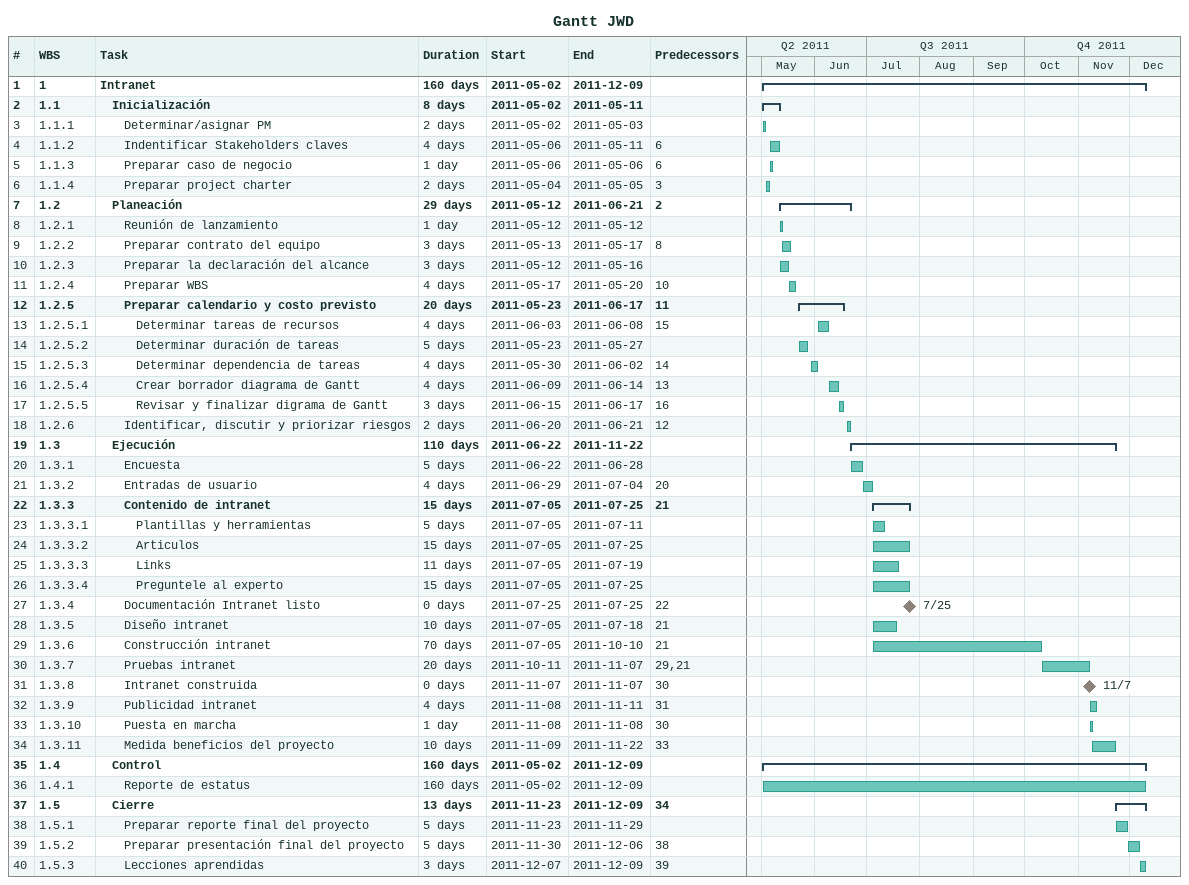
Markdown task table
Gantt JWD

| ID | WBS | Task | Duration | Start | Finish | Predecessors |
|---|---|---|---|---|---|---|
| 1 | 1 | **Intranet** | 160d | 2011-05-02 | 2011-12-09 |  |
| 2 | 1.1 | **Inicialización** | 8d | 2011-05-02 | 2011-05-11 |  |
| 3 | 1.1.1 | Determinar/asignar PM | 2d | 2011-05-02 | 2011-05-03 |  |
| 4 | 1.1.2 | Indentificar Stakeholders claves | 4d | 2011-05-06 | 2011-05-11 | 6 |
| 5 | 1.1.3 | Preparar caso de negocio | 1d | 2011-05-06 | 2011-05-06 | 6 |
| 6 | 1.1.4 | Preparar project charter | 2d | 2011-05-04 | 2011-05-05 | 3 |
| 7 | 1.2 | **Planeación** | 29d | 2011-05-12 | 2011-06-21 | 2 |
| 8 | 1.2.1 | Reunión de lanzamiento | 1d | 2011-05-12 | 2011-05-12 |  |
| 9 | 1.2.2 | Preparar contrato del equipo | 3d | 2011-05-13 | 2011-05-17 | 8 |
| 10 | 1.2.3 | Preparar la declaración del alcance | 3d | 2011-05-12 | 2011-05-16 |  |
| 11 | 1.2.4 | Preparar WBS | 4d | 2011-05-17 | 2011-05-20 | 10 |
| 12 | 1.2.5 | **Preparar calendario y costo previsto** | 20d | 2011-05-23 | 2011-06-17 | 11 |
| 13 | 1.2.5.1 | Determinar tareas de recursos | 4d | 2011-06-03 | 2011-06-08 | 15 |
| 14 | 1.2.5.2 | Determinar duración de tareas | 5d | 2011-05-23 | 2011-05-27 |  |
| 15 | 1.2.5.3 | Determinar dependencia de tareas | 4d | 2011-05-30 | 2011-06-02 | 14 |
| 16 | 1.2.5.4 | Crear borrador diagrama de Gantt | 4d | 2011-06-09 | 2011-06-14 | 13 |
| 17 | 1.2.5.5 | Revisar y finalizar digrama de Gantt | 3d | 2011-06-15 | 2011-06-17 | 16 |
| 18 | 1.2.6 | Identificar, discutir y priorizar riesgos | 2d | 2011-06-20 | 2011-06-21 | 12 |
| 19 | 1.3 | **Ejecución** | 110d | 2011-06-22 | 2011-11-22 |  |
| 20 | 1.3.1 | Encuesta | 5d | 2011-06-22 | 2011-06-28 |  |
| 21 | 1.3.2 | Entradas de usuario | 4d | 2011-06-29 | 2011-07-04 | 20 |
| 22 | 1.3.3 | **Contenido de intranet** | 15d | 2011-07-05 | 2011-07-25 | 21 |
| 23 | 1.3.3.1 | Plantillas y herramientas | 5d | 2011-07-05 | 2011-07-11 |  |
| 24 | 1.3.3.2 | Articulos | 15d | 2011-07-05 | 2011-07-25 |  |
| 25 | 1.3.3.3 | Links | 11d | 2011-07-05 | 2011-07-19 |  |
| 26 | 1.3.3.4 | Preguntele al experto | 15d | 2011-07-05 | 2011-07-25 |  |
| 27 | 1.3.4 | Documentación Intranet listo | 0d | 2011-07-25 | 2011-07-25 | 22 |
| 28 | 1.3.5 | Diseño intranet | 10d | 2011-07-05 | 2011-07-18 | 21 |
| 29 | 1.3.6 | Construcción intranet | 70d | 2011-07-05 | 2011-10-10 | 21 |
| 30 | 1.3.7 | Pruebas intranet | 20d | 2011-10-11 | 2011-11-07 | 29, 21 |
| 31 | 1.3.8 | Intranet construida | 0d | 2011-11-07 | 2011-11-07 | 30 |
| 32 | 1.3.9 | Publicidad intranet | 4d | 2011-11-08 | 2011-11-11 | 31 |
| 33 | 1.3.10 | Puesta en marcha | 1d | 2011-11-08 | 2011-11-08 | 30 |
| 34 | 1.3.11 | Medida beneficios del proyecto | 10d | 2011-11-09 | 2011-11-22 | 33 |
| 35 | 1.4 | **Control** | 160d | 2011-05-02 | 2011-12-09 |  |
| 36 | 1.4.1 | Reporte de estatus | 160d | 2011-05-02 | 2011-12-09 |  |
| 37 | 1.5 | **Cierre** | 13d | 2011-11-23 | 2011-12-09 | 34 |
| 38 | 1.5.1 | Preparar reporte final del proyecto | 5d | 2011-11-23 | 2011-11-29 |  |
| 39 | 1.5.2 | Preparar presentación final del proyecto | 5d | 2011-11-30 | 2011-12-06 | 38 |
| 40 | 1.5.3 | Lecciones aprendidas | 3d | 2011-12-07 | 2011-12-09 | 39 |
